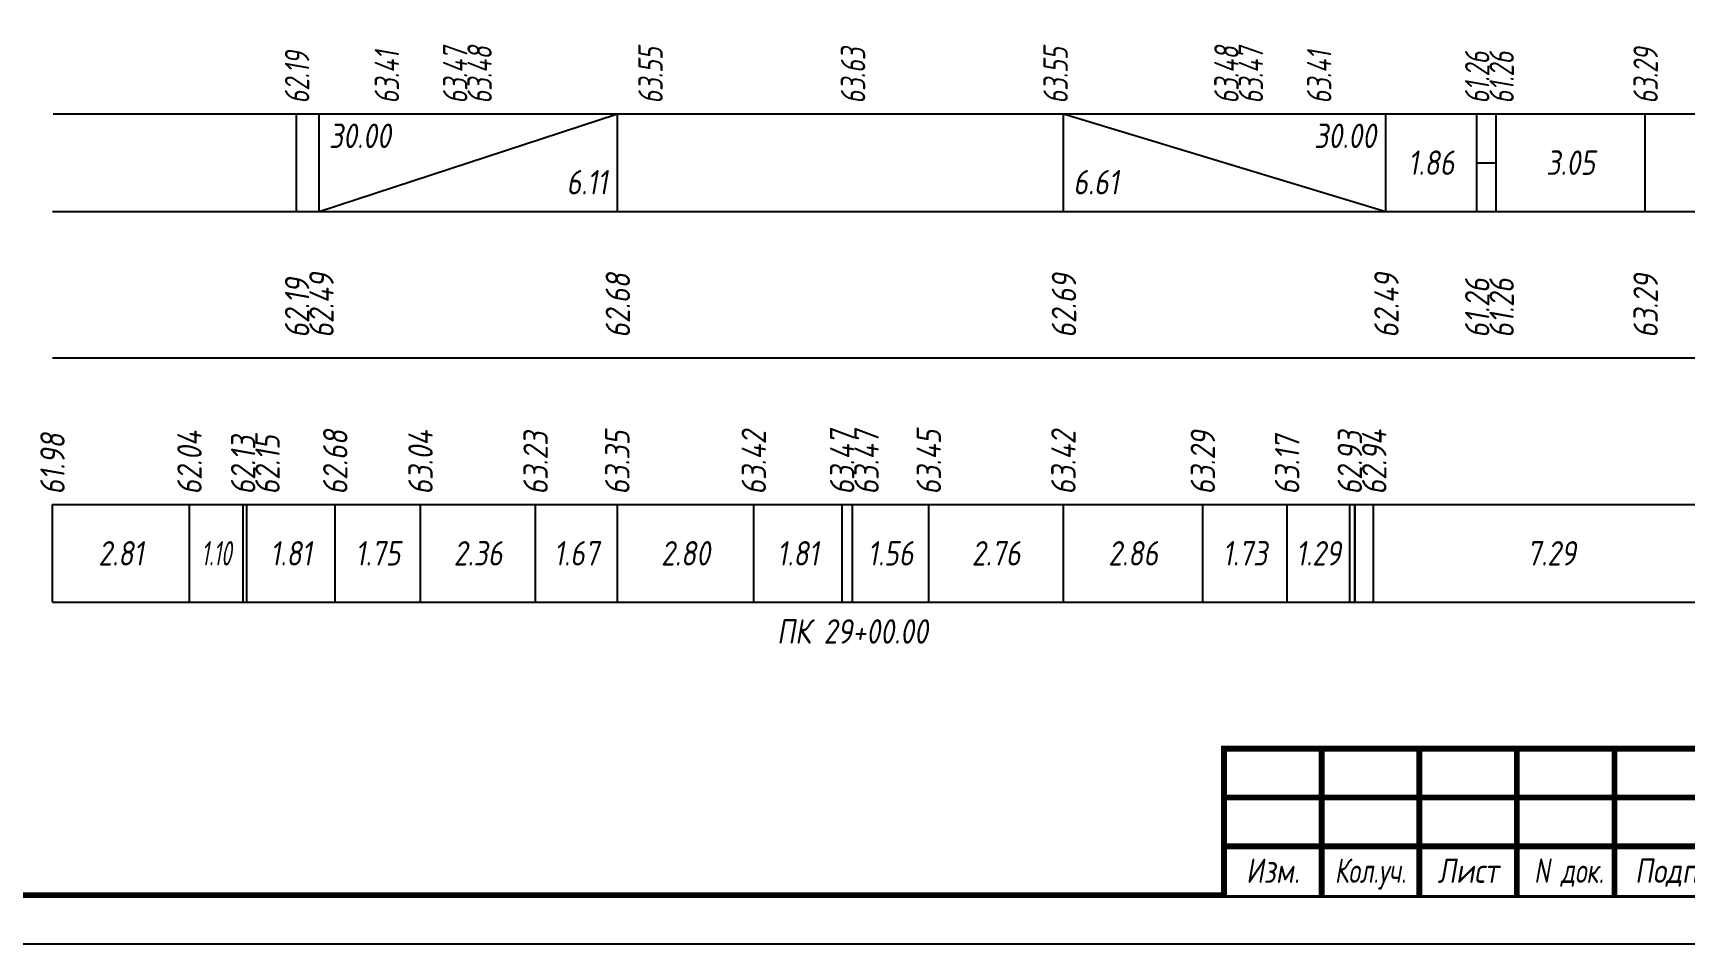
# Model space of a CAD drawing. Extents: x -717 to 1451, y -133302 to 233.
# Drawn here: x 78 to 247.2, y -45500.4 to -45407.1 of the extents above; entities that cross this region are included whole.
import ezdxf
from ezdxf.enums import TextEntityAlignment as Align

# ---------------------------------------------------------------- set-up
doc = ezdxf.new("R2010")
doc.units = 0
for name, color, linetype in [('Зарамочное оформление', 7, 'Continuous'), ('Код_510', 7, 'Continuous'), ('Код_514', 1, 'Continuous'), ('Код_516', 1, 'Continuous'), ('Подписи поперечников', 7, 'Continuous'), ('Таблица', 7, 'Continuous')]:
    doc.layers.add(name, color=color, linetype=linetype)
doc.styles.add('М', font='romand.shx', dxfattribs={"width": 0.8, "oblique": 10, "height": 2.5})

# ---------------------------------------------------------------- blocks, each defined once
blk = doc.blocks.new('Штамп')
at = {"linetype": 'Continuous'}
blk.add_wipeout([(199.95, -411.25), (384.95, -411.25), (384.95, -426.25), (199.95, -426.25)], dxfattribs=at).dxf.layer = 'Зарамочное оформление'
at = {"layer": 'Зарамочное оформление', "linetype": 'Continuous', "lineweight": -3, "const_width": 0.6, "flags": 128}
for points in [[(199.95, -426.25), (199.95, -411.25), (384.95, -411.25)], [(209.95, -411.25), (209.95, -426.25)], [(219.95, -411.25), (219.95, -426.25)], [(229.95, -411.25), (229.95, -426.25)], [(239.95, -411.25), (239.95, -426.25)], [(199.95, -416.25), (264.95, -416.25)], [(199.95, -421.25), (264.95, -421.25)]]:
    blk.add_lwpolyline(points, dxfattribs=at)
at = {"layer": 'Зарамочное оформление', "linetype": 'Continuous', "style": 'М', "oblique": 10}
for s, width, p in [('Изм.', 0.8, (204.95, -423.75)), ('Кол.уч.', 0.7, (214.95, -423.75)), ('Лист', 0.8, (224.95, -423.75)), ('N док.', 0.7, (235.28, -423.75)), ('Подпись', 0.8, (247.45, -423.75))]:
    blk.add_text(s, height=2.5, dxfattribs=dict(at, width=width)).set_placement(p, align=Align.MIDDLE_CENTER)
blk = doc.blocks.new('шифр')
blk.add_blockref('Штамп', (0, -45129))

msp = doc.modelspace()

# ---------------------------------------------------------------- linework, layer by layer
at = {"flags": 128}
msp.add_lwpolyline([(-30.054, -45500.421), (389.946, -45500.421), (389.946, -45203.421), (-30.054, -45203.421)], close=True, dxfattribs=at)
at = {"const_width": 0.6, "flags": 128}
msp.add_lwpolyline([(-10.054, -45495.421), (384.946, -45495.421), (384.946, -45208.421), (-10.054, -45208.421)], close=True, dxfattribs=at)
at = {"layer": 'Код_510'}
for p, q in [((79.946, -45465.421), (79.946, -45455.421)), ((93.98, -45465.421), (93.98, -45455.421)), ((99.474, -45465.421), (99.474, -45455.421)), ((99.846, -45465.421), (99.846, -45455.421)), ((108.915, -45465.421), (108.915, -45455.421)), ((117.646, -45465.421), (117.646, -45455.421)), ((129.436, -45465.421), (129.436, -45455.421)), ((137.807, -45465.421), (137.807, -45455.421)), ((151.787, -45465.421), (151.787, -45455.421)), ((160.836, -45465.421), (160.836, -45455.421)), ((161.896, -45465.421), (161.896, -45455.421)), ((169.71, -45465.421), (169.71, -45455.421)), ((183.503, -45465.421), (183.503, -45455.421)), ((197.785, -45465.421), (197.785, -45455.421)), ((206.416, -45465.421), (206.416, -45455.421)), ((212.843, -45465.421), (212.843, -45455.421)), ((213.338, -45465.421), (213.338, -45455.421)), ((213.372, -45465.421), (213.372, -45455.421)), ((215.263, -45465.421), (215.263, -45455.421))]:
    msp.add_line(p, q, dxfattribs=at)
at = {"layer": 'Код_516'}
for p, q in [((104.946, -45425.421), (104.946, -45415.421)), ((107.255, -45425.421), (107.255, -45415.421)), ((107.255, -45425.421), (137.807, -45415.421)), ((137.807, -45425.421), (137.807, -45415.421)), ((183.503, -45425.421), (183.503, -45415.421)), ((183.503, -45415.421), (216.538, -45425.421)), ((216.538, -45425.421), (216.538, -45415.421)), ((225.836, -45425.421), (225.836, -45415.421)), ((227.836, -45425.421), (227.836, -45415.421)), ((243.088, -45425.421), (243.088, -45415.421)), ((225.836, -45420.421), (227.836, -45420.421))]:
    msp.add_line(p, q, dxfattribs=at)
at = {"layer": 'Таблица'}
for p, q in [((80, -45415.421), (268.142, -45415.421)), ((79.946, -45425.421), (268.088, -45425.421)), ((79.946, -45440.421), (268.088, -45440.421)), ((79.946, -45455.421), (268.088, -45455.421)), ((79.946, -45465.421), (268.088, -45465.421))]:
    msp.add_line(p, q, dxfattribs=at)

# ---------------------------------------------------------------- texts
at = {"layer": 'Код_510', "style": 'М', "oblique": 10, "width": 0.8}
for s, p in [('61.98', (79.946, -45454.421)), ('62.04', (93.98, -45454.421)), ('62.68', (108.915, -45454.421)), ('63.04', (117.646, -45454.421)), ('63.23', (129.436, -45454.421)), ('63.35', (137.807, -45454.421)), ('63.42', (151.787, -45454.421)), ('63.47', (160.836, -45454.421)), ('63.47', (163.336, -45454.421)), ('63.45', (169.71, -45454.421)), ('63.42', (183.503, -45454.421)), ('63.29', (197.785, -45454.421)), ('62.93', (212.843, -45454.421)), ('62.94', (215.343, -45454.421)), ('62.13', (99.474, -45454.421)), ('62.15', (101.974, -45454.421)), ('63.17', (206.416, -45454.421))]:
    msp.add_text(s, height=2.5, rotation=90, dxfattribs=at).set_placement(p, align=Align.MIDDLE_LEFT)
at = {"layer": 'Код_510', "style": 'М', "oblique": 10}
for s, width, p in [('2.81', 0.8, (86.963, -45460.421)), ('1.10', 0.6, (96.727, -45460.421)), ('1.81', 0.8, (104.381, -45460.421)), ('1.75', 0.8, (113.281, -45460.421)), ('2.36', 0.8, (123.541, -45460.421)), ('1.67', 0.8, (133.621, -45460.421)), ('2.80', 0.8, (144.797, -45460.421)), ('1.81', 0.8, (156.312, -45460.421)), ('1.56', 0.8, (165.803, -45460.421)), ('2.76', 0.8, (176.607, -45460.421)), ('2.86', 0.8, (190.644, -45460.421)), ('1.73', 0.8, (202.101, -45460.421)), ('1.29', 0.8, (209.629, -45460.421)), ('7.29', 0.8, (233.495, -45460.421))]:
    msp.add_text(s, height=2.5, dxfattribs=dict(at, width=width)).set_placement(p, align=Align.MIDDLE_CENTER)
at = {"layer": 'Код_514', "style": 'М', "oblique": 10, "width": 0.7}
for s, p in [('62.19', (105, -45414.382)), ('63.41', (114.201, -45414.382)), ('63.47', (121.201, -45414.382)), ('63.48', (123.701, -45414.382)), ('63.55', (141.201, -45414.382)), ('63.63', (161.951, -45414.382)), ('63.55', (182.701, -45414.382)), ('63.48', (200.201, -45414.382)), ('63.47', (202.701, -45414.382)), ('63.41', (209.701, -45414.382)), ('61.26', (225.891, -45414.382)), ('61.26', (228.391, -45414.382)), ('63.29', (243.142, -45414.382))]:
    msp.add_text(s, height=2.5, rotation=90, dxfattribs=at).set_placement(p, align=Align.MIDDLE_LEFT)
at = {"layer": 'Код_516', "style": 'М', "oblique": 10, "width": 0.8}
msp.add_text('30.00', height=2.5, dxfattribs=at).set_placement((108.255, -45416.421), align=Align.TOP_LEFT)
msp.add_text('30.00', height=2.5, dxfattribs=at).set_placement((215.538, -45416.421), align=Align.TOP_RIGHT)
for s, p in [('1.86', (221.187, -45420.421)), ('3.05', (235.462, -45420.421))]:
    msp.add_text(s, height=2.5, dxfattribs=at).set_placement(p, align=Align.MIDDLE_CENTER)
msp.add_text('6.11', height=2.5, dxfattribs=at).set_placement((136.807, -45424.421), align=Align.BOTTOM_RIGHT)
msp.add_text('6.61', height=2.5, dxfattribs=at).set_placement((184.503, -45424.421), align=Align.BOTTOM_LEFT)
for s, p in [('62.19', (105, -45438.371)), ('62.49', (107.5, -45438.371)), ('62.68', (137.861, -45438.371)), ('62.69', (183.558, -45438.371)), ('62.49', (216.592, -45438.371)), ('61.26', (225.891, -45438.371)), ('61.26', (228.391, -45438.371)), ('63.29', (243.142, -45438.371))]:
    msp.add_text(s, height=2.5, rotation=90, dxfattribs=at).set_placement(p, align=Align.MIDDLE_LEFT)
at = {"layer": 'Подписи поперечников', "style": 'М', "oblique": 10, "width": 0.8}
msp.add_text('ПК 29+00.00', height=2.5, dxfattribs=at).set_placement((161.896, -45470.421), align=Align.BOTTOM_CENTER)

# ---------------------------------------------------------------- next in the draw order: block references
msp.add_blockref('шифр', (0, 59.829))

doc.saveas('drawing.dxf')
